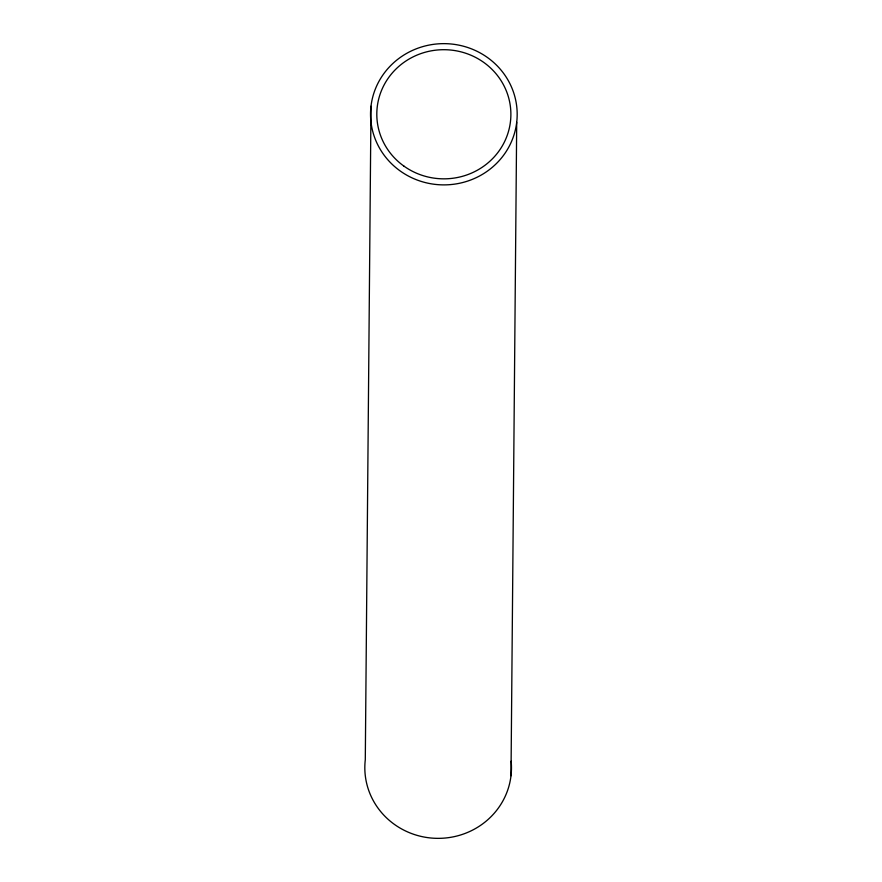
<?xml version="1.0" encoding="UTF-8"?>
<svg xmlns="http://www.w3.org/2000/svg" width="882" height="882" viewBox="0 0 882 882"><rect width="100%" height="100%" fill="white"/><g stroke="black" fill="none" stroke-linecap="round" stroke-linejoin="round"><path stroke-width="1.32" d="M371.002 106.248L365.291 759.722A73.316 70.615 0.5 0 0 437.406 838.352A73.316 70.615 0.5 0 0 511.152 761.232M510.998 775.752L516.709 122.278A73.316 70.615 0.5 0 0 414.595 49.491A73.316 70.615 0.5 0 0 400.263 171.02A73.316 70.615 0.5 0 0 516.709 122.278M403.989 166.158A67.032 64.562 0.5 0 0 510.458 121.595A67.032 64.562 0.5 0 0 417.098 55.048A67.032 64.562 0.5 0 0 403.989 166.158"/></g></svg>
